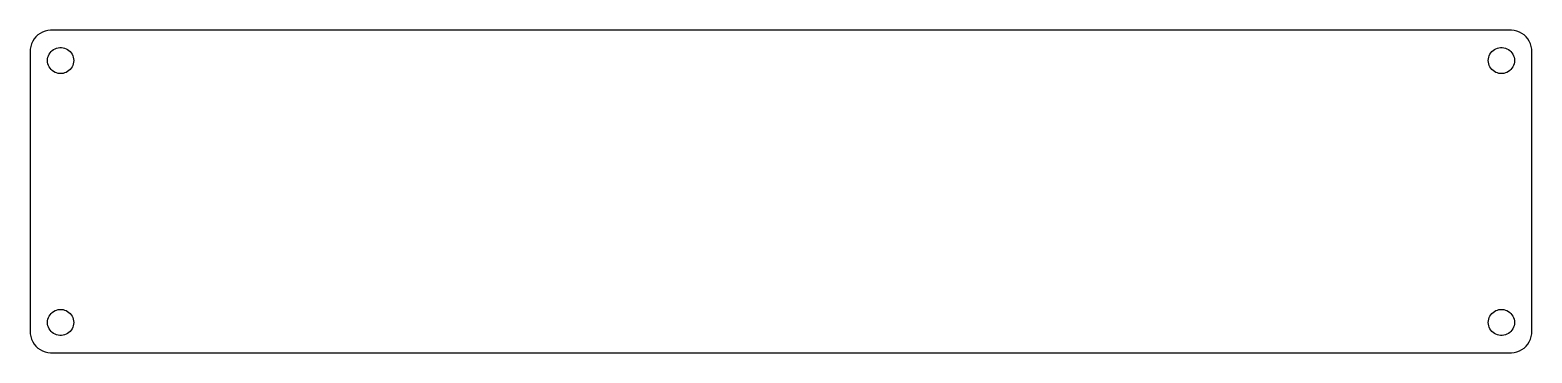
# Model space of a CAD drawing. Header units: metres. Extents: x -172 to 172, y -37 to 37.
import ezdxf

# ---------------------------------------------------------------- set-up
doc = ezdxf.new("R2010")
doc.units = ezdxf.units.M

msp = doc.modelspace()

# ---------------------------------------------------------------- linework, layer by layer
for p, q in [((-171.382, 34.4088), (-171.649, 33.8406)), ((-171.045, 34.9389), (-171.382, 34.4088)), ((-170.645, 35.4227), (-171.045, 34.9389)), ((-170.187, 35.8526), (-170.645, 35.4227)), ((-169.679, 36.2216), (-170.187, 35.8526)), ((-169.129, 36.5241), (-169.679, 36.2216)), ((-168.545, 36.7553), (-169.129, 36.5241)), ((-167.937, 36.9114), (-168.545, 36.7553)), ((-167.314, 36.9901), (-167.937, 36.9114)), ((167.314, 36.9901), (-167.314, 36.9901)), ((167.937, 36.9114), (167.314, 36.9901)), ((168.545, 36.7553), (167.937, 36.9114)), ((169.129, 36.5241), (168.545, 36.7553)), ((169.679, 36.2216), (169.129, 36.5241)), ((170.187, 35.8526), (169.679, 36.2216)), ((170.645, 35.4227), (170.187, 35.8526)), ((171.045, 34.9389), (170.645, 35.4227)), ((171.382, 34.4088), (171.045, 34.9389)), ((171.649, 33.8406), (171.382, 34.4088)), ((-171.961, 32.6267), (-172, 32)), ((-172, 32), (-172, -32)), ((-171.843, 33.2434), (-171.961, 32.6267)), ((-171.649, 33.8406), (-171.843, 33.2434)), ((-167.906, 30.7461), (-167.789, 31.1044)), ((-167.789, 31.1044), (-167.629, 31.4453)), ((-167.629, 31.4453), (-167.427, 31.7634)), ((-167.427, 31.7634), (-167.187, 32.0536)), ((-167.187, 32.0536), (-166.912, 32.3115)), ((-166.912, 32.3115), (-166.607, 32.533)), ((-166.607, 32.533), (-166.277, 32.7145)), ((-166.277, 32.7145), (-165.927, 32.8532)), ((-165.927, 32.8532), (-165.562, 32.9469)), ((-165.562, 32.9469), (-165.188, 32.9941)), ((-165.188, 32.9941), (-164.812, 32.9941)), ((-164.812, 32.9941), (-164.438, 32.9469)), ((-164.438, 32.9469), (-164.073, 32.8532)), ((-164.073, 32.8532), (-163.723, 32.7145)), ((-163.723, 32.7145), (-163.393, 32.533)), ((-163.393, 32.533), (-163.088, 32.3115)), ((-163.088, 32.3115), (-162.813, 32.0536)), ((-162.813, 32.0536), (-162.573, 31.7634)), ((-162.573, 31.7634), (-162.371, 31.4453)), ((-162.371, 31.4453), (-162.211, 31.1044)), ((-162.211, 31.1044), (-162.094, 30.7461)), ((162.094, 30.7461), (162.211, 31.1044)), ((162.211, 31.1044), (162.371, 31.4453)), ((162.371, 31.4453), (162.573, 31.7634)), ((162.573, 31.7634), (162.813, 32.0536)), ((162.813, 32.0536), (163.088, 32.3115)), ((163.088, 32.3115), (163.393, 32.533)), ((163.393, 32.533), (163.723, 32.7145)), ((163.723, 32.7145), (164.073, 32.8532)), ((164.073, 32.8532), (164.438, 32.9469)), ((164.438, 32.9469), (164.812, 32.9941)), ((164.812, 32.9941), (165.188, 32.9941)), ((165.188, 32.9941), (165.562, 32.9469)), ((165.562, 32.9469), (165.927, 32.8532)), ((165.927, 32.8532), (166.277, 32.7145)), ((166.277, 32.7145), (166.607, 32.533)), ((166.607, 32.533), (166.912, 32.3115)), ((166.912, 32.3115), (167.187, 32.0536)), ((167.187, 32.0536), (167.427, 31.7634)), ((167.427, 31.7634), (167.629, 31.4453)), ((167.629, 31.4453), (167.789, 31.1044)), ((167.789, 31.1044), (167.906, 30.7461)), ((171.843, 33.2434), (171.649, 33.8406)), ((171.961, 32.6267), (171.843, 33.2434)), ((172, 32), (171.961, 32.6267)), ((172, -32), (172, 32)), ((-168, 30), (-167.976, 30.376)), ((-167.976, 29.624), (-168, 30)), ((-167.976, 30.376), (-167.906, 30.7461)), ((-167.906, 29.2539), (-167.976, 29.624)), ((-167.789, 28.8956), (-167.906, 29.2539)), ((-167.629, 28.5547), (-167.789, 28.8956)), ((-167.427, 28.2366), (-167.629, 28.5547)), ((-167.187, 27.9464), (-167.427, 28.2366)), ((-166.912, 27.6884), (-167.187, 27.9464)), ((-166.607, 27.467), (-166.912, 27.6884)), ((-163.088, 27.6884), (-163.393, 27.467)), ((-162.813, 27.9464), (-163.088, 27.6884)), ((-162.573, 28.2366), (-162.813, 27.9464)), ((-162.371, 28.5547), (-162.573, 28.2366)), ((-162.211, 28.8956), (-162.371, 28.5547)), ((-162.094, 29.2539), (-162.211, 28.8956)), ((-162.094, 30.7461), (-162.024, 30.376)), ((-162.024, 29.624), (-162.094, 29.2539)), ((-162.024, 30.376), (-162, 30)), ((-162, 30), (-162.024, 29.624)), ((162, 30), (162.024, 30.376)), ((162.024, 29.624), (162, 30)), ((162.024, 30.376), (162.094, 30.7461)), ((162.094, 29.2539), (162.024, 29.624)), ((162.211, 28.8956), (162.094, 29.2539)), ((162.371, 28.5547), (162.211, 28.8956)), ((162.573, 28.2366), (162.371, 28.5547)), ((162.813, 27.9464), (162.573, 28.2366)), ((163.088, 27.6884), (162.813, 27.9464)), ((163.393, 27.467), (163.088, 27.6884)), ((166.912, 27.6884), (166.607, 27.467)), ((167.187, 27.9464), (166.912, 27.6884)), ((167.427, 28.2366), (167.187, 27.9464)), ((167.629, 28.5547), (167.427, 28.2366)), ((167.789, 28.8956), (167.629, 28.5547)), ((167.906, 29.2539), (167.789, 28.8956)), ((167.906, 30.7461), (167.976, 30.376)), ((167.976, 29.624), (167.906, 29.2539)), ((167.976, 30.376), (168, 30)), ((168, 30), (167.976, 29.624)), ((-166.277, 27.2855), (-166.607, 27.467)), ((-165.927, 27.1468), (-166.277, 27.2855)), ((-165.562, 27.0531), (-165.927, 27.1468)), ((-165.188, 27.0059), (-165.562, 27.0531)), ((-164.812, 27.0059), (-165.188, 27.0059)), ((-164.438, 27.0531), (-164.812, 27.0059)), ((-164.073, 27.1468), (-164.438, 27.0531)), ((-163.723, 27.2855), (-164.073, 27.1468)), ((-163.393, 27.467), (-163.723, 27.2855)), ((163.723, 27.2855), (163.393, 27.467)), ((164.073, 27.1468), (163.723, 27.2855)), ((164.438, 27.0531), (164.073, 27.1468)), ((164.812, 27.0059), (164.438, 27.0531)), ((165.188, 27.0059), (164.812, 27.0059)), ((165.562, 27.0531), (165.188, 27.0059)), ((165.927, 27.1468), (165.562, 27.0531)), ((166.277, 27.2855), (165.927, 27.1468)), ((166.607, 27.467), (166.277, 27.2855)), ((-166.912, -27.6884), (-166.607, -27.467)), ((-166.607, -27.467), (-166.277, -27.2855)), ((-166.277, -27.2855), (-165.927, -27.1468)), ((-165.927, -27.1468), (-165.562, -27.0531)), ((-165.562, -27.0531), (-165.188, -27.0059)), ((-165.188, -27.0059), (-164.812, -27.0059)), ((-164.812, -27.0059), (-164.438, -27.0531)), ((-164.438, -27.0531), (-164.073, -27.1468)), ((-164.073, -27.1468), (-163.723, -27.2855)), ((-163.723, -27.2855), (-163.393, -27.467)), ((-163.393, -27.467), (-163.088, -27.6884)), ((163.088, -27.6884), (163.393, -27.467)), ((163.393, -27.467), (163.723, -27.2855)), ((163.723, -27.2855), (164.073, -27.1468)), ((164.073, -27.1468), (164.438, -27.0531)), ((164.438, -27.0531), (164.812, -27.0059)), ((164.812, -27.0059), (165.188, -27.0059)), ((165.188, -27.0059), (165.562, -27.0531)), ((165.562, -27.0531), (165.927, -27.1468)), ((165.927, -27.1468), (166.277, -27.2855)), ((166.277, -27.2855), (166.607, -27.467)), ((166.607, -27.467), (166.912, -27.6884)), ((-168, -30), (-167.976, -29.624)), ((-167.976, -30.376), (-168, -30)), ((-167.976, -29.624), (-167.906, -29.2539)), ((-167.906, -30.7461), (-167.976, -30.376)), ((-167.906, -29.2539), (-167.789, -28.8956)), ((-167.789, -31.1044), (-167.906, -30.7461)), ((-167.789, -28.8956), (-167.629, -28.5547)), ((-167.629, -28.5547), (-167.427, -28.2366)), ((-167.427, -28.2366), (-167.187, -27.9464)), ((-167.187, -27.9464), (-166.912, -27.6884)), ((-163.088, -27.6884), (-162.813, -27.9464)), ((-162.813, -27.9464), (-162.573, -28.2366)), ((-162.573, -28.2366), (-162.371, -28.5547)), ((-162.371, -28.5547), (-162.211, -28.8956)), ((-162.211, -28.8956), (-162.094, -29.2539)), ((-162.094, -30.7461), (-162.211, -31.1044)), ((-162.094, -29.2539), (-162.024, -29.624)), ((-162.024, -30.376), (-162.094, -30.7461)), ((-162.024, -29.624), (-162, -30)), ((-162, -30), (-162.024, -30.376)), ((162, -30), (162.024, -29.624)), ((162.024, -30.376), (162, -30)), ((162.024, -29.624), (162.094, -29.2539)), ((162.094, -30.7461), (162.024, -30.376)), ((162.094, -29.2539), (162.211, -28.8956)), ((162.211, -31.1044), (162.094, -30.7461)), ((162.211, -28.8956), (162.371, -28.5547)), ((162.371, -28.5547), (162.573, -28.2366)), ((162.573, -28.2366), (162.813, -27.9464)), ((162.813, -27.9464), (163.088, -27.6884)), ((166.912, -27.6884), (167.187, -27.9464)), ((167.187, -27.9464), (167.427, -28.2366)), ((167.427, -28.2366), (167.629, -28.5547)), ((167.629, -28.5547), (167.789, -28.8956)), ((167.789, -28.8956), (167.906, -29.2539)), ((167.906, -30.7461), (167.789, -31.1044)), ((167.906, -29.2539), (167.976, -29.624)), ((167.976, -30.376), (167.906, -30.7461)), ((167.976, -29.624), (168, -30)), ((168, -30), (167.976, -30.376)), ((-172, -32), (-171.961, -32.6267)), ((-171.961, -32.6267), (-171.843, -33.2434)), ((-171.843, -33.2434), (-171.649, -33.8406)), ((-171.649, -33.8406), (-171.382, -34.4088)), ((-167.629, -31.4453), (-167.789, -31.1044)), ((-167.427, -31.7634), (-167.629, -31.4453)), ((-167.187, -32.0536), (-167.427, -31.7634)), ((-166.912, -32.3115), (-167.187, -32.0536)), ((-166.607, -32.533), (-166.912, -32.3115)), ((-166.277, -32.7145), (-166.607, -32.533)), ((-165.927, -32.8532), (-166.277, -32.7145)), ((-165.562, -32.9469), (-165.927, -32.8532)), ((-165.188, -32.9941), (-165.562, -32.9469)), ((-164.812, -32.9941), (-165.188, -32.9941)), ((-164.438, -32.9469), (-164.812, -32.9941)), ((-164.073, -32.8532), (-164.438, -32.9469)), ((-163.723, -32.7145), (-164.073, -32.8532)), ((-163.393, -32.533), (-163.723, -32.7145)), ((-163.088, -32.3115), (-163.393, -32.533)), ((-162.813, -32.0536), (-163.088, -32.3115)), ((-162.573, -31.7634), (-162.813, -32.0536)), ((-162.371, -31.4453), (-162.573, -31.7634)), ((-162.211, -31.1044), (-162.371, -31.4453)), ((162.371, -31.4453), (162.211, -31.1044)), ((162.573, -31.7634), (162.371, -31.4453)), ((162.813, -32.0536), (162.573, -31.7634)), ((163.088, -32.3115), (162.813, -32.0536)), ((163.393, -32.533), (163.088, -32.3115)), ((163.723, -32.7145), (163.393, -32.533)), ((164.073, -32.8532), (163.723, -32.7145)), ((164.438, -32.9469), (164.073, -32.8532)), ((164.812, -32.9941), (164.438, -32.9469)), ((165.188, -32.9941), (164.812, -32.9941)), ((165.562, -32.9469), (165.188, -32.9941)), ((165.927, -32.8532), (165.562, -32.9469)), ((166.277, -32.7145), (165.927, -32.8532)), ((166.607, -32.533), (166.277, -32.7145)), ((166.912, -32.3115), (166.607, -32.533)), ((167.187, -32.0536), (166.912, -32.3115)), ((167.427, -31.7634), (167.187, -32.0536)), ((167.629, -31.4453), (167.427, -31.7634)), ((167.789, -31.1044), (167.629, -31.4453)), ((171.382, -34.4088), (171.649, -33.8406)), ((171.649, -33.8406), (171.843, -33.2434)), ((171.843, -33.2434), (171.961, -32.6267)), ((171.961, -32.6267), (172, -32)), ((-171.382, -34.4088), (-171.045, -34.9389)), ((-171.045, -34.9389), (-170.645, -35.4227)), ((-170.645, -35.4227), (-170.187, -35.8526)), ((-170.187, -35.8526), (-169.679, -36.2216)), ((-169.679, -36.2216), (-169.129, -36.5241)), ((-169.129, -36.5241), (-168.545, -36.7553)), ((-168.545, -36.7553), (-167.937, -36.9114)), ((-167.937, -36.9114), (-167.314, -36.9901)), ((-167.314, -36.9901), (167.314, -36.9901)), ((167.314, -36.9901), (167.937, -36.9114)), ((167.937, -36.9114), (168.545, -36.7553)), ((168.545, -36.7553), (169.129, -36.5241)), ((169.129, -36.5241), (169.679, -36.2216)), ((169.679, -36.2216), (170.187, -35.8526)), ((170.187, -35.8526), (170.645, -35.4227)), ((170.645, -35.4227), (171.045, -34.9389)), ((171.045, -34.9389), (171.382, -34.4088))]:
    msp.add_line(p, q)

doc.saveas('drawing.dxf')
